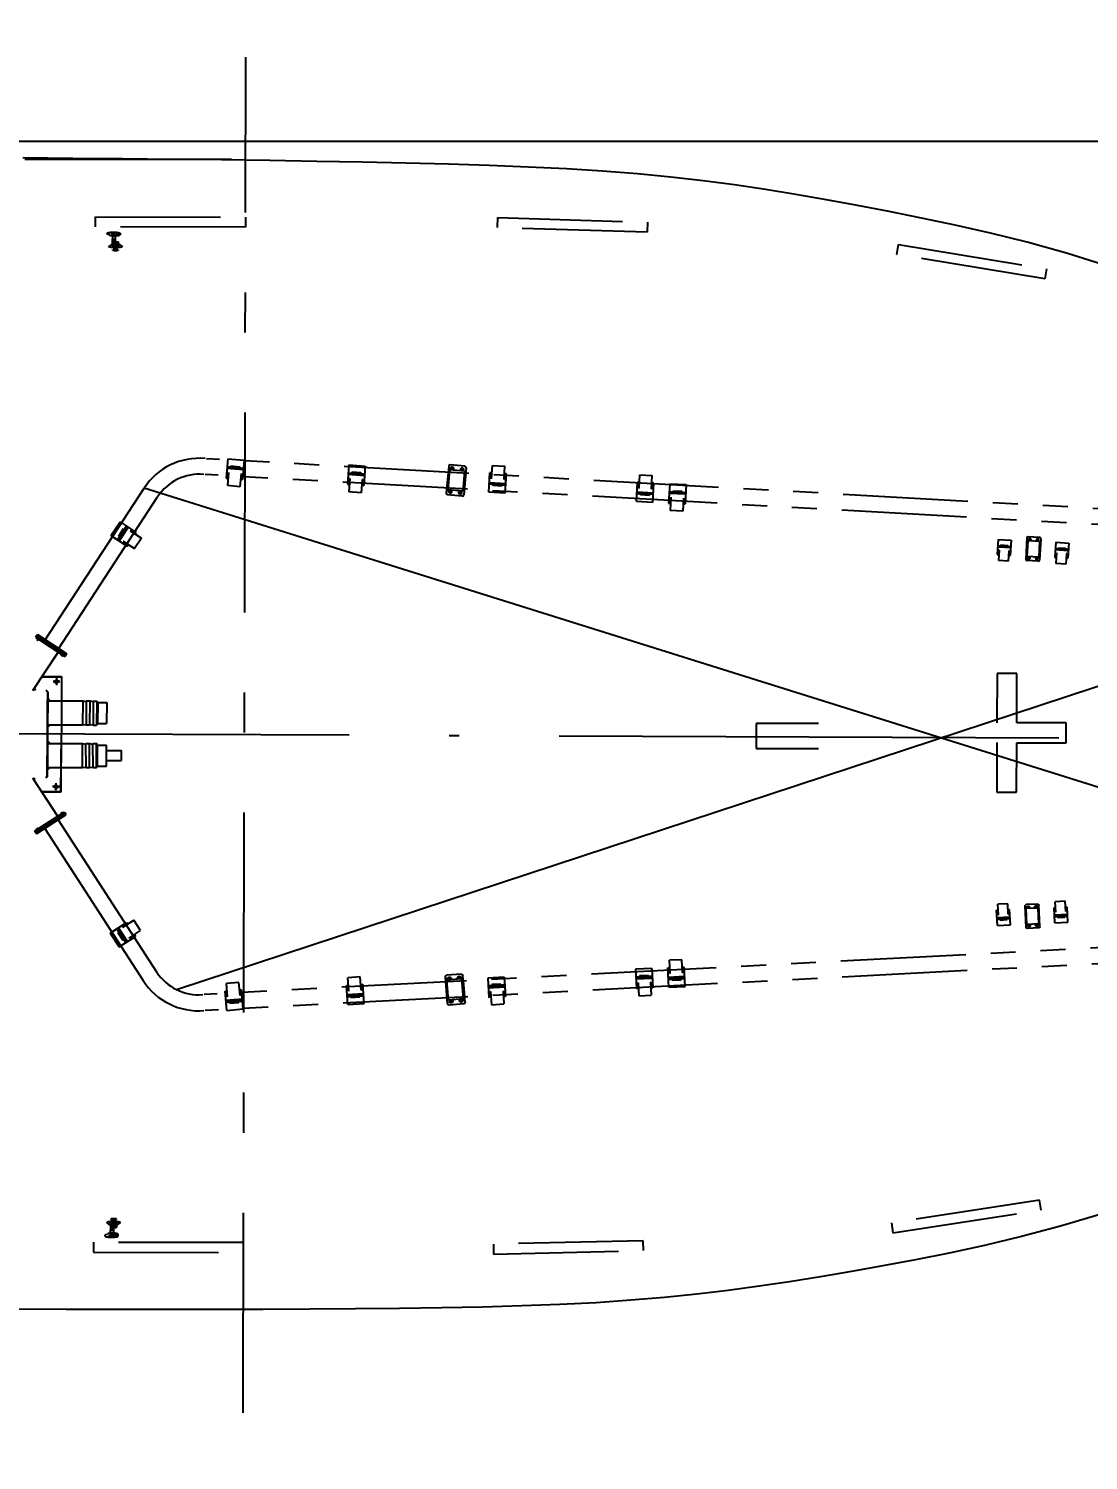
# Model space of a CAD drawing. Header units: millimetres. Extents: x -4 to 3776, y -4 to 4079.
# Drawn here: x 338.57 to 349.17, y 257.68 to 272 of the extents above; entities that cross this region are included whole.
import ezdxf
from ezdxf import colors
from ezdxf.entities.mleader import LeaderData, LeaderLine
from ezdxf.math import Vec2, Vec3

# ---------------------------------------------------------------- set-up
doc = ezdxf.new("R2010")
doc.units = ezdxf.units.MM
for name, pattern in [('CEN1', [2, 1, -0.4, 0.2, -0.4]), ('HIDDEN2', [0.1875, 0.125, -0.0625]), ('PHANTOM', [2.5, 1.25, -0.25, 0.25, -0.25, 0.25, -0.25]), ('点划线-1', [7, 5, -1, 0, -1])]:
    doc.linetypes.add(name, pattern=pattern)
for name, color, linetype in [('03-input', 3, 'Continuous'), ('05-center', 6, 'CEN1'), ('BK_kedu', 255, 'Continuous'), ('HOLD3', 7, 'Continuous')]:
    doc.layers.add(name, color=color, linetype=linetype)
doc.styles.get("Standard").update_dxf_attribs({"font": 'arial.ttf'})

# ---------------------------------------------------------------- blocks, each defined once
blk = doc.blocks.new('A$C4EFE2257')
at = {"layer": '03-input', "color": 0, "linetype": 'Continuous'}
for p, q in [((0, 38.7), (4, 38.7)), ((0, 0), (0, 38.7)), ((3.5, 27.1), (3.5, 38.7)), ((4, 27.1), (4, 53.6)), ((29, 53.6), (4, 53.6)), ((29, 27.1), (29, 53.6)), ((29, 38.7), (33, 38.7)), ((29.5, 27.1), (29.5, 38.7)), ((33, 0), (33, 38.7)), ((33, 19.5), (0, 19.5)), ((0, 17.6), (33, 17.6)), ((0, 15.6), (33, 15.6)), ((4, 27.1), (3.5, 27.1)), ((7.5, 17.6), (7.5, 19.5)), ((7.5, 13.6), (7.5, 15.6)), ((7.5, 13.6), (25.5, 13.6)), ((25.5, 17.6), (25.5, 19.5)), ((25.5, 13.6), (25.5, 15.6)), ((29.5, 27.1), (29, 27.1)), ((0, 0), (33, 0))]:
    blk.add_line(p, q, dxfattribs=at)
blk = doc.blocks.new('pipe support-p')
at = {"layer": '03-input', "color": 0, "linetype": 'Continuous'}
for p, q in [((-30, 32), (-30, 3)), ((-27, 35), (27, 35)), ((-22.5, 32.2), (-22.5, 23.2)), ((-20, 32.5), (-20, 2.5)), ((-20, 32.5), (20, 32.5)), ((20, 32.5), (20, 2.5)), ((22.5, 32.2), (22.5, 23.2)), ((30, 32), (30, 3)), ((-27, 0), (27, 0)), ((-26.8, 27.5), (-20, 27.5)), ((-26.8, 7.5), (-20, 7.5)), ((-22.5, 2.8), (-22.5, 11.8)), ((-20, 2.5), (20, 2.5)), ((26.8, 27.5), (20, 27.5)), ((26.8, 7.5), (20, 7.5)), ((22.5, 2.8), (22.5, 11.8))]:
    blk.add_line(p, q, dxfattribs=at)
for centre, radius, start, end in [((-27, 32), 3, 90, 180), ((-22.5, 27.5), 3.5, 44.4153, 315.5847), ((22.5, 27.5), 3.5, 224.4153, 135.5847), ((27, 32), 3, 0, 90), ((-27, 3), 3, 180, 270), ((-22.5, 7.5), 3.5, 44.4153, 315.5847), ((22.5, 7.5), 3.5, 224.4153, 135.5847), ((27, 3), 3, 270, 0)]:
    blk.add_arc(centre, radius, start, end, dxfattribs=at)
blk = doc.blocks.new('NJMFGNJ')
at = {"layer": '03-input', "linetype": 'PHANTOM', "ltscale": 30}
for points in [[(338.636, 206.146), (338.636, 206.161), (338.621, 206.145)], [(338.638, 206.144), (338.638, 206.159), (338.623, 206.144)], [(338.596, 206.055), (338.621, 206.08), (338.621, 206.055)], [(338.622, 205.79), (338.622, 205.815), (338.597, 205.815)], [(338.622, 205.654), (338.622, 205.629), (338.597, 205.629)], [(338.596, 205.389), (338.621, 205.364), (338.621, 205.389)], [(338.636, 205.299), (338.636, 205.284), (338.621, 205.299)], [(338.638, 205.301), (338.638, 205.286), (338.623, 205.3)]]:
    blk.add_hatch(color=0, dxfattribs=at).paths.add_polyline_path(points)
for p, q in [((337.322, 208.271), (323.999, 203.83)), ((324.11, 207.451), (337.665, 203.26))]:
    blk.add_line(p, q)
at = {"color": 6, "linetype": '点划线-1'}
blk.add_line((321.404, 205.722), (354.054, 205.722), dxfattribs=at)
at = {"layer": '03-input', "color": 0, "linetype": 'PHANTOM'}
for p, q in [((337.897, 210.738), (337.897, 210.72)), ((337.899, 210.732), (337.897, 210.732)), ((337.902, 210.717), (337.902, 210.72)), ((337.904, 210.733), (337.904, 210.732)), ((337.92, 210.734), (337.909, 210.734)), ((337.912, 210.717), (337.912, 210.734)), ((337.982, 210.73), (337.917, 210.722)), ((337.917, 210.717), (337.917, 210.722)), ((337.92, 210.734), (337.945, 210.74)), ((337.942, 210.645), (337.942, 210.717)), ((337.972, 210.717), (337.972, 210.678)), ((337.982, 210.739), (337.982, 210.73)), ((338.002, 210.722), (338.027, 210.727)), ((338.002, 210.717), (338.002, 210.722)), ((338.027, 210.739), (338.027, 210.727)), ((337.912, 210.632), (337.876, 210.605)), ((337.942, 210.631), (337.906, 210.604)), ((337.912, 210.632), (337.912, 210.653)), ((337.942, 210.653), (337.912, 210.653)), ((337.972, 210.645), (337.912, 210.644)), ((337.972, 210.632), (337.912, 210.632)), ((337.915, 210.608), (337.915, 210.606)), ((337.915, 210.568), (337.915, 210.569)), ((337.917, 210.608), (337.942, 210.611)), ((337.917, 210.604), (337.917, 210.608)), ((337.942, 210.602), (337.917, 210.604)), ((337.942, 210.574), (337.917, 210.572)), ((337.917, 210.572), (337.917, 210.567)), ((337.917, 210.567), (337.942, 210.565)), ((337.924, 210.604), (337.921, 210.604)), ((337.924, 210.572), (337.922, 210.572)), ((337.958, 210.602), (337.927, 210.602)), ((337.927, 210.6), (337.927, 210.588)), ((337.927, 210.575), (337.927, 210.588)), ((337.958, 210.574), (337.927, 210.574)), ((337.972, 210.678), (337.942, 210.678)), ((337.972, 210.664), (337.942, 210.664)), ((337.942, 210.631), (337.979, 210.604)), ((337.942, 210.611), (337.967, 210.608)), ((337.967, 210.604), (337.942, 210.602)), ((337.967, 210.572), (337.942, 210.574)), ((337.942, 210.565), (337.967, 210.567)), ((337.957, 210.6), (337.957, 210.588)), ((337.957, 210.575), (337.957, 210.588)), ((337.963, 210.604), (337.961, 210.604)), ((337.963, 210.572), (337.961, 210.572)), ((337.967, 210.608), (337.967, 210.604)), ((337.967, 210.567), (337.967, 210.572)), ((337.97, 210.608), (337.97, 210.606)), ((337.97, 210.568), (337.97, 210.57)), ((337.972, 210.632), (337.972, 210.678)), ((337.972, 210.632), (338.008, 210.605)), ((324.422, 207.771), (337.033, 208.478)), ((324.436, 207.612), (337.046, 208.319)), ((334.439, 208.333), (334.453, 208.174)), ((334.439, 208.332), (334.454, 208.173)), ((337.881, 205.984), (337.882, 205.884)), ((328.926, 205.77), (328.432, 205.769)), ((328.432, 205.769), (328.432, 205.571)), ((328.432, 205.571), (328.927, 205.572)), ((324.443, 203.779), (337.056, 203.121)), ((324.43, 203.62), (337.043, 202.962)), ((334.449, 203.098), (334.463, 203.257)), ((334.449, 203.097), (334.463, 203.256)), ((337.931, 200.817), (337.895, 200.844)), ((337.961, 200.818), (337.925, 200.845)), ((337.934, 200.881), (337.934, 200.88)), ((337.934, 200.841), (337.934, 200.843)), ((337.936, 200.882), (337.961, 200.884)), ((337.936, 200.877), (337.936, 200.882)), ((337.961, 200.875), (337.936, 200.877)), ((337.961, 200.847), (337.936, 200.845)), ((337.936, 200.845), (337.936, 200.841)), ((337.936, 200.841), (337.961, 200.839)), ((337.943, 200.877), (337.94, 200.877)), ((337.943, 200.846), (337.94, 200.846)), ((337.977, 200.875), (337.946, 200.875)), ((337.946, 200.874), (337.946, 200.861)), ((337.946, 200.849), (337.946, 200.861)), ((337.977, 200.848), (337.946, 200.848)), ((337.961, 200.884), (337.986, 200.882)), ((337.986, 200.878), (337.961, 200.875)), ((337.986, 200.845), (337.961, 200.847)), ((337.961, 200.818), (337.998, 200.845)), ((337.961, 200.839), (337.986, 200.841)), ((337.976, 200.874), (337.976, 200.861)), ((337.976, 200.849), (337.976, 200.861)), ((337.982, 200.877), (337.98, 200.877)), ((337.982, 200.846), (337.98, 200.846)), ((337.986, 200.882), (337.986, 200.878)), ((337.986, 200.841), (337.986, 200.845)), ((337.989, 200.881), (337.989, 200.88)), ((337.989, 200.841), (337.989, 200.843)), ((337.991, 200.817), (338.027, 200.844)), ((337.916, 200.71), (337.916, 200.728)), ((337.919, 200.717), (337.916, 200.717)), ((337.921, 200.732), (337.921, 200.729)), ((337.924, 200.716), (337.924, 200.716)), ((337.939, 200.715), (337.929, 200.715)), ((337.991, 200.817), (337.931, 200.817)), ((337.931, 200.817), (337.931, 200.796)), ((337.991, 200.805), (337.931, 200.805)), ((337.961, 200.796), (337.931, 200.796)), ((337.931, 200.732), (337.931, 200.715)), ((337.936, 200.732), (337.936, 200.727)), ((338.001, 200.72), (337.936, 200.727)), ((337.939, 200.715), (337.964, 200.709)), ((337.961, 200.805), (337.961, 200.732)), ((337.991, 200.785), (337.961, 200.785)), ((337.991, 200.772), (337.961, 200.771)), ((337.991, 200.817), (337.991, 200.772)), ((337.991, 200.732), (337.991, 200.772)), ((338.001, 200.711), (338.001, 200.72)), ((338.021, 200.732), (338.021, 200.727)), ((338.021, 200.727), (338.046, 200.722)), ((338.046, 200.711), (338.046, 200.722)), ((336.805, 199.971), (337.498, 199.973)), ((337.498, 199.973), (338.192, 199.976)), ((338.192, 199.976), (338.871, 199.978))]:
    blk.add_line(p, q, dxfattribs=at)
at = {"layer": '03-input', "color": 0, "linetype": 'HIDDEN2'}
for p, q in [((337.957, 210.599), (337.927, 210.599)), ((337.957, 210.577), (337.927, 210.577)), ((337.976, 200.872), (337.946, 200.872)), ((337.976, 200.85), (337.946, 200.85))]:
    blk.add_line(p, q, dxfattribs=at)
at = {"layer": '03-input', "color": 0, "linetype": 'PHANTOM', "ltscale": 30}
for p, q in [((338.646, 206.665), (337.656, 208.183)), ((338.512, 206.578), (337.522, 208.095)), ((338.726, 206.661), (338.698, 206.704)), ((338.73, 206.659), (338.702, 206.702)), ((338.484, 206.502), (338.454, 206.548)), ((338.487, 206.501), (338.457, 206.547)), ((338.771, 206.161), (338.516, 206.545)), ((338.772, 206.158), (338.519, 206.543)), ((338.533, 206.283), (338.534, 206.213)), ((338.536, 206.281), (338.535, 206.211)), ((338.5, 206.248), (338.567, 206.248)), ((338.502, 206.246), (338.569, 206.246)), ((338.621, 206.145), (338.636, 206.161)), ((338.623, 206.144), (338.638, 206.159)), ((338.756, 206.183), (338.748, 206.161)), ((338.758, 206.18), (338.749, 206.158)), ((338.031, 205.984), (337.881, 205.984)), ((338.121, 206.04), (338.031, 206.039)), ((338.031, 206.039), (338.032, 205.829)), ((338.131, 206.055), (338.121, 206.045)), ((338.121, 206.045), (338.122, 205.825)), ((338.121, 206.04), (338.122, 205.83)), ((338.131, 206.055), (338.132, 205.815)), ((338.166, 206.055), (338.131, 206.055)), ((338.166, 206.055), (338.167, 205.815)), ((338.201, 206.055), (338.166, 206.05)), ((338.236, 206.055), (338.201, 206.055)), ((338.201, 206.055), (338.202, 205.815)), ((338.236, 206.055), (338.237, 205.815)), ((338.271, 206.055), (338.236, 206.05)), ((338.621, 206.055), (338.271, 206.055)), ((338.271, 206.055), (338.272, 205.815)), ((338.621, 206.08), (338.596, 206.055)), ((338.622, 205.723), (338.621, 206.065)), ((338.622, 205.721), (338.623, 206.063)), ((338.032, 205.884), (337.882, 205.884)), ((338.122, 205.83), (338.032, 205.829)), ((338.122, 205.825), (338.132, 205.815)), ((338.167, 205.815), (338.132, 205.815)), ((338.202, 205.815), (338.167, 205.82)), ((338.237, 205.815), (338.202, 205.815)), ((338.272, 205.815), (338.237, 205.82)), ((338.622, 205.815), (338.272, 205.815)), ((338.622, 205.79), (338.597, 205.815)), ((338.622, 205.721), (338.621, 205.379)), ((338.622, 205.723), (338.623, 205.381)), ((338.031, 205.405), (338.032, 205.615)), ((338.122, 205.615), (338.032, 205.615)), ((338.121, 205.4), (338.122, 205.62)), ((338.121, 205.405), (338.122, 205.615)), ((338.122, 205.62), (338.132, 205.63)), ((338.131, 205.39), (338.132, 205.63)), ((338.167, 205.63), (338.132, 205.63)), ((338.166, 205.39), (338.167, 205.63)), ((338.202, 205.629), (338.167, 205.625)), ((338.201, 205.389), (338.202, 205.629)), ((338.237, 205.629), (338.202, 205.629)), ((338.236, 205.389), (338.237, 205.629)), ((338.272, 205.629), (338.237, 205.624)), ((338.271, 205.389), (338.272, 205.629)), ((338.622, 205.629), (338.272, 205.629)), ((338.622, 205.654), (338.597, 205.629)), ((338.121, 205.405), (338.031, 205.405)), ((338.131, 205.39), (338.121, 205.4)), ((338.166, 205.39), (338.131, 205.39)), ((338.201, 205.389), (338.166, 205.395)), ((338.236, 205.389), (338.201, 205.389)), ((338.271, 205.389), (338.236, 205.394)), ((338.621, 205.389), (338.271, 205.389)), ((338.771, 205.283), (338.516, 204.899)), ((338.772, 205.286), (338.519, 204.901)), ((338.621, 205.364), (338.596, 205.389)), ((338.621, 205.299), (338.636, 205.284)), ((338.623, 205.3), (338.638, 205.286)), ((338.756, 205.261), (338.748, 205.283)), ((338.758, 205.264), (338.749, 205.286)), ((338.5, 205.196), (338.567, 205.196)), ((338.502, 205.198), (338.569, 205.198)), ((338.533, 205.161), (338.534, 205.231)), ((338.536, 205.163), (338.535, 205.233)), ((338.515, 204.868), (337.531, 203.347)), ((338.484, 204.942), (338.454, 204.896)), ((338.487, 204.943), (338.457, 204.897)), ((338.649, 204.781), (337.665, 203.26)), ((338.726, 204.783), (338.698, 204.74)), ((338.73, 204.785), (338.702, 204.742))]:
    blk.add_line(p, q, dxfattribs=at)
at = {"layer": '03-input', "color": 0, "linetype": 'PHANTOM'}
for points in [[(328.052, 210.476), (328.468, 210.601), (328.859, 210.707), (329.229, 210.797), (329.582, 210.875), (329.919, 210.943), (330.244, 211.004), (330.56, 211.062), (330.87, 211.117), (331.177, 211.168), (331.483, 211.215), (331.792, 211.258), (332.106, 211.297), (332.429, 211.331), (332.764, 211.36), (333.113, 211.385), (333.476, 211.405), (333.854, 211.421), (334.247, 211.434), (334.656, 211.444), (335.079, 211.452), (335.519, 211.457), (335.974, 211.462), (336.444, 211.465), (336.927, 211.468), (337.419, 211.47), (337.916, 211.472), (338.415, 211.473), (338.912, 211.474)], [(329.124, 205.77), (329.123, 206.264), (328.925, 206.264), (328.926, 205.77)], [(328.034, 201.001), (328.449, 200.875), (328.84, 200.767), (329.21, 200.676), (329.562, 200.597), (329.899, 200.528), (330.224, 200.465), (330.54, 200.406), (330.849, 200.35), (331.156, 200.298), (331.462, 200.249), (331.77, 200.205), (332.085, 200.165), (332.408, 200.13), (332.742, 200.099), (333.091, 200.073), (333.454, 200.051), (333.832, 200.034), (334.225, 200.019), (334.633, 200.008), (335.057, 199.999), (335.497, 199.991), (335.952, 199.985), (336.422, 199.98), (336.905, 199.975), (337.397, 199.971), (337.894, 199.968), (338.393, 199.965), (338.89, 199.962)], [(330.91, 205.586), (331.535, 205.587), (331.534, 205.837), (330.909, 205.836)], [(328.927, 205.572), (328.928, 205.077), (329.126, 205.078), (329.125, 205.572)]]:
    blk.add_lwpolyline(points, dxfattribs=at)
for points in [[(334.139, 210.903), (332.64, 210.863), (332.643, 210.764), (334.142, 210.803)], [(338.142, 210.901), (336.642, 210.898), (336.642, 210.798), (338.142, 210.801)], [(330.146, 210.675), (328.664, 210.442), (328.68, 210.343), (330.161, 210.576)], [(330.127, 200.794), (328.646, 201.033), (328.662, 201.132), (330.143, 200.893)], [(334.139, 200.541), (332.64, 200.581), (332.643, 200.68), (334.142, 200.641)], [(338.162, 200.549), (336.662, 200.546), (336.662, 200.646), (338.162, 200.649)]]:
    blk.add_lwpolyline(points, close=True, dxfattribs=at)
at = {"layer": '03-input', "color": 0, "linetype": 'PHANTOM', "ltscale": 30}
for points in [[(338.725, 206.717), (338.432, 206.526), (338.441, 206.514), (338.734, 206.705)], [(338.729, 206.715), (338.435, 206.525), (338.444, 206.512), (338.738, 206.702)], [(338.742, 206.692), (338.449, 206.501), (338.441, 206.514), (338.734, 206.705)], [(338.746, 206.69), (338.452, 206.5), (338.444, 206.512), (338.738, 206.702)], [(338.725, 204.727), (338.432, 204.918), (338.441, 204.931), (338.734, 204.739)], [(338.729, 204.729), (338.435, 204.919), (338.444, 204.932), (338.738, 204.742)], [(338.742, 204.752), (338.449, 204.943), (338.441, 204.931), (338.734, 204.739)], [(338.746, 204.754), (338.452, 204.944), (338.444, 204.932), (338.738, 204.742)]]:
    blk.add_lwpolyline(points, close=True, dxfattribs=at)
for points in [[(338.679, 206.298), (338.483, 206.298), (338.484, 205.723)], [(338.682, 206.296), (338.486, 206.296), (338.484, 205.721)], [(338.621, 206.145), (338.622, 205.723)], [(338.623, 206.144), (338.622, 205.721)], [(338.679, 205.146), (338.483, 205.146), (338.484, 205.721)], [(338.682, 205.148), (338.486, 205.148), (338.484, 205.723)], [(338.621, 205.299), (338.622, 205.721)], [(338.623, 205.3), (338.622, 205.723)]]:
    blk.add_lwpolyline(points, dxfattribs=at)
for centre in [(338.533, 206.248), (338.536, 206.246), (338.533, 205.196), (338.536, 205.198)]:
    blk.add_circle(centre, 0.0162, dxfattribs=at)
at = {"layer": '03-input', "color": 0, "linetype": 'PHANTOM'}
for centre, start, end in [((337.103, 207.822), 33.1321, 94.9208), ((337.111, 203.618), 265.3015, 327.0902)]:
    blk.add_arc(centre, 0.66, start, end, dxfattribs=at)
at = {"layer": '03-input', "color": 0, "linetype": 'PHANTOM', "ltscale": 30}
for centre, start, end in [((337.103, 207.822), 33.1321, 94.9208), ((337.111, 203.618), 265.3015, 327.0902)]:
    blk.add_arc(centre, 0.5, start, end, dxfattribs=at)
at = {"layer": '03-input', "color": 0, "linetype": 'PHANTOM'}
for centre, major_axis, start_param, end_param in [((337.962, 210.739), (0.065, 0.0001), 0, 3.141593), ((337.902, 210.72), (0.005, 0.00001), 3.141593, 4.712389), ((337.899, 210.732), (0.005, 0.00001), -1.570796, 0), ((337.952, 210.717), (0.05, 0.0001), 3.141593, 6.283185), ((337.909, 210.733), (0.005, 0.00001), 1.570796, 3.141593), ((337.952, 210.717), (-0.04, -0.0001), 0, 0.977384), ((337.952, 210.717), (-0.035, -0.0001), 0, 0.977384), ((337.931, 210.712), (-0.0025, 0), 0.977384, 4.118977), ((337.957, 210.717), (-0.015, 0), 3.141593, 6.294596), ((337.962, 210.739), (-0.02, 0), 3.141593, 5.726369), ((337.942, 210.603), (0.0673, 0.0001), 2.945951, 6.480506), ((337.942, 210.603), (-0.0373, -0.0001), -0.195642, 3.338913), ((337.942, 210.608), (-0.0275, -0.0001), 3.141593, 6.283185), ((337.942, 210.606), (-0.0275, -0.0001), 0, 0.618387), ((337.942, 210.57), (0.0275, 0.0001), 2.523206, 3.141593), ((337.942, 210.568), (-0.0275, -0.0001), 0, 3.141593), ((337.887, 210.6), (-0.04, -0.0001), 3.141593, 3.759979), ((337.887, 210.575), (-0.04, -0.0001), 2.523206, 3.141593), ((337.997, 210.601), (0.04, 0.0001), 2.523206, 3.141593), ((337.997, 210.576), (-0.04, -0.0001), 0, 0.618387), ((337.942, 210.606), (-0.0275, -0.0001), 2.523206, 3.141593), ((337.942, 210.57), (0.0275, 0.0001), 0, 0.618387)]:
    blk.add_ellipse(centre, major_axis=major_axis, ratio=0.15, start_param=start_param, end_param=end_param, dxfattribs=at)
for centre, major_axis in [((337.957, 210.717), (-0.02, 0)), ((337.942, 210.606), (-0.0229, 0)), ((337.942, 210.57), (-0.0229, 0))]:
    blk.add_ellipse(centre, major_axis=major_axis, ratio=0.15, dxfattribs=at)
at = {"layer": '03-input', "color": 0, "linetype": 'PHANTOM', "extrusion": (0, 0, -1)}
for centre, major_axis, start_param, end_param in [((337.961, 200.846), (0.0673, 0.0001), 2.945951, 6.480506), ((337.961, 200.846), (-0.0373, -0.0001), -0.195642, 3.338913), ((337.961, 200.881), (-0.0275, -0.0001), 0, 3.141593), ((337.961, 200.88), (0.0275, 0.0001), 2.523206, 3.141593), ((337.961, 200.843), (-0.0275, -0.0001), 0, 0.618387), ((337.961, 200.841), (-0.0275, -0.0001), 3.141593, 6.283185), ((337.906, 200.874), (-0.04, -0.0001), 2.523206, 3.141593), ((337.906, 200.849), (-0.04, -0.0001), 3.141593, 3.759979), ((338.016, 200.874), (-0.04, -0.0001), 0, 0.618387), ((338.016, 200.849), (0.04, 0.0001), 2.523206, 3.141593), ((337.961, 200.88), (0.0275, 0.0001), 0, 0.618387), ((337.961, 200.843), (-0.0275, -0.0001), 2.523206, 3.141593), ((337.921, 200.728), (0.005, 0.00001), 3.141593, 4.712389), ((337.981, 200.711), (0.065, 0.0001), 0, 3.141593), ((337.919, 200.716), (0.005, 0.00001), -1.570796, 0), ((337.971, 200.732), (0.05, 0.0001), 3.141593, 6.283185), ((337.929, 200.716), (0.005, 0.00001), 1.570796, 3.141593), ((337.971, 200.732), (-0.04, -0.0001), 0, 0.977384), ((337.971, 200.732), (-0.035, -0.0001), 0, 0.977384), ((337.95, 200.737), (-0.0025, 0), 0.977384, 4.118977), ((337.976, 200.732), (-0.015, 0), 3.141593, 6.294596), ((337.981, 200.711), (-0.02, 0), 3.141593, 5.726369)]:
    blk.add_ellipse(centre, major_axis=major_axis, ratio=0.15, start_param=start_param, end_param=end_param, dxfattribs=at)
for centre, major_axis in [((337.961, 200.88), (-0.0229, 0)), ((337.961, 200.843), (-0.0229, 0)), ((337.976, 200.732), (-0.02, 0))]:
    blk.add_ellipse(centre, major_axis=major_axis, ratio=0.15, dxfattribs=at)
at = {"layer": '05-center', "ltscale": 2}
blk.add_line((336.639, 212.499), (336.665, 198.945), dxfattribs=at)
at = {"layer": '03-input', "color": 0, "linetype": 'PHANTOM'}
for name, p, xscale, yscale, zscale, rotation in [('pipe support-p', (334.621, 208.268), -0.004999999999999993, 0.004999999999999992, 0.004999999999999992, 95.11115191058403), ('A$C4EFE2257', (336.818, 208.477), 0.004999999999999993, 0.004999999999999993, 0.004999999999999993, 185.1134489466914), ('A$C4EFE2257', (332.567, 208.041), 0.004999999999999992, 0.004999999999999992, 0.004999999999999992, 3.156375056703217), ('A$C4EFE2257', (334.044, 208.133), 0.004999999999999992, 0.004999999999999992, 0.004999999999999992, 3.666589811874071), ('A$C4EFE2257', (335.609, 208.415), 0.00499999999999999, 0.00499999999999999, 0.00499999999999999, 184.161982799835), ('A$C4EFE2257', (332.398, 208.228), 0.004999999999999992, 0.004999999999999992, 0.004999999999999992, 183.1563750567032), ('A$C4EFE2257', (337.987, 207.708), 0.004999999999999994, 0.004999999999999994, 0.004999999999999994, 123.1134489465433), ('A$C4EFE2257', (328.537, 207.571), 0.003956219850029802, 0.003956219850029802, 0.003956219850029802, 183.6174064307793), ('pipe support-p', (328.831, 207.508), -0.003956219850029801, 0.003956219850029801, 0.003956219850029801, 93.12022795839661), ('A$C4EFE2257', (329.112, 207.599), 0.003956219850029803, 0.003956219850029803, 0.003956219850029803, 183.5357539752595), ('A$C4EFE2257', (328.544, 203.764), -0.003956219850029804, 0.003956219850029803, 0.003956219850029802, 356.6048973902363), ('pipe support-p', (328.838, 203.829), 0.003956219850029801, 0.003956219850029801, 0.003956219850029801, 87.1020758626191), ('A$C4EFE2257', (329.12, 203.738), -0.0039562198500298, 0.003956219850029801, 0.0039562198500298, 356.686549845756), ('A$C4EFE2257', (337.995, 203.735), -0.004999999999999992, 0.004999999999999992, 0.004999999999999992, 57.10885487447236), ('A$C4EFE2257', (332.408, 203.194), -0.004999999999999991, 0.004999999999999992, 0.004999999999999991, 357.0659287643123), ('A$C4EFE2257', (332.576, 203.382), -0.004999999999999995, 0.004999999999999996, 0.004999999999999995, 177.0659287643124), ('A$C4EFE2257', (334.053, 203.295), -0.00499999999999999, 0.004999999999999991, 0.00499999999999999, 176.5557140091416), ('pipe support-p', (334.631, 203.163), 0.004999999999999992, 0.004999999999999992, 0.004999999999999992, 85.11115191043167), ('A$C4EFE2257', (335.619, 203.019), -0.004999999999999994, 0.004999999999999994, 0.004999999999999993, 356.0603210211807), ('A$C4EFE2257', (336.829, 202.962), -0.004999999999999992, 0.004999999999999992, 0.004999999999999991, 355.1088548743243)]:
    blk.add_blockref(name, p, dxfattribs=dict(at, xscale=xscale, yscale=yscale, zscale=zscale, rotation=rotation))

msp = doc.modelspace()

# ---------------------------------------------------------------- linework, layer by layer
at = {"layer": 'HOLD3', "color": 0, "lineweight": 25}
msp.add_lwpolyline([(309.372, 270.874), (310.42, 270.874), (317.464, 270.874), (324.508, 270.874), (331.551, 270.874), (338.595, 270.874), (345.639, 270.874), (352.683, 270.874), (359.726, 270.874), (366.77, 270.874), (372.675, 270.874), (373.372, 270.874), (373.814, 270.874), (374.07, 270.874), (380.858, 270.874), (387.902, 270.873), (394.945, 270.873), (401.989, 270.873), (409.033, 270.873), (416.077, 270.873), (423.12, 270.872), (430.164, 270.872), (435.372, 270.872)], dxfattribs=at)

# ---------------------------------------------------------------- block references
at = {"rotation": 179.7776961789247}
msp.add_blockref('NJMFGNJ', (678.178, 469.351), dxfattribs=at)

# ---------------------------------------------------------------- leaders
at = {"color": 4, "lineweight": 25}
ml = msp.add_multileader_mtext('Standard', dxfattribs=at)
ml.set_content('R20\\PMax.outreach', color=4)
ml.set_leader_properties()
ml.build(insert=Vec2(0, 0))
ctx = ml.context
ctx.base_point, ctx.plane_origin = Vec3(309.239, 249.305), Vec3(371.166, 265.584)
ctx.text_align_type = 2
notes = []
notes.append((ctx, [(0, (1, 1, 0), (354.3, 249.305), (-1, 0), 8, [(0, [(371.166, 265.584)], 0, [])])]))
ctx.mtext.insert, ctx.mtext.alignment, ctx.mtext.flow_direction = Vec3(344.3, 251.337), 3, 5
at = {"layer": 'BK_kedu'}
ml = msp.add_multileader_mtext('Standard', dxfattribs=at)
ml.set_content('', color=256)
ml.set_leader_properties()
ml.build(insert=Vec2(0, 0))
ml.multileader.update_dxf_attribs({"text_right_attachment_type": 6, "dogleg_length": 0.36, "arrow_head_size": 0.18})
ctx = ml.context
ctx.base_point, ctx.char_height, ctx.arrow_head_size, ctx.landing_gap_size, ctx.plane_origin = Vec3(3775.999, 4079.328), 0.18, 0.18, 0.09, Vec3(3774.639, 4079.328)
ctx.right_attachment = 6
notes.append((ctx, [(0, (0, 0, 0), (0, 0), (1, 0), 1, [])]))
ctx.mtext.insert, ctx.mtext.flow_direction = Vec3(3776.089, 4079.418), 5
for ctx, leaders in notes:
    for number, flags, end, landing, length, lines in leaders:
        leader = LeaderData()
        leader.index, (leader.has_last_leader_line, leader.has_dogleg_vector, leader.attachment_direction) = number, flags
        leader.last_leader_point, leader.dogleg_vector, leader.dogleg_length = Vec3(end), Vec3(landing), length
        for number, points, colour, breaks in lines:
            line = LeaderLine()
            line.index, line.vertices, line.color, line.breaks = number, Vec3.list(points), colors.encode_raw_color(colour), breaks
            leader.lines.append(line)
        ctx.leaders.append(leader)

doc.saveas('drawing.dxf')
